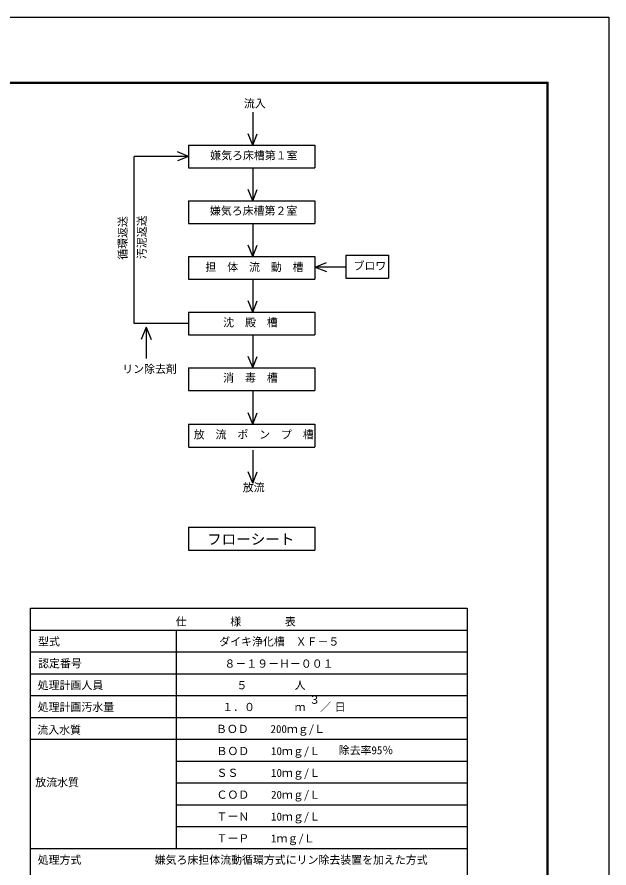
# Model space of a CAD drawing. Units: millimetres, scale not verified. Extents: x -23334 to 8910, y -6308 to 6308.
# Drawn here: x 4029 to 8910, y -710 to 6308 of the extents above; entities that cross this region are included whole.
import ezdxf
from ezdxf.enums import TextEntityAlignment as Align

# ---------------------------------------------------------------- set-up
doc = ezdxf.new("R2010")
doc.units = ezdxf.units.MM
doc.header["$LTSCALE"] = 30
for name, color, linetype, lineweight in [('0-A_3-6_SUNPO', 4, 'Continuous', 25), ('0-C_文字', 7, 'Continuous', 25), ('1-B_図面枠', 7, 'Continuous', 25), ('1-C_Axis_waku', 7, 'Continuous', 25)]:
    doc.layers.add(name, color=color, linetype=linetype, lineweight=lineweight)
doc.styles.add('ＭＳ ゴシック', font='')
doc.styles.get('ＭＳ ゴシック').set_extended_font_data('MS Gothic')

msp = doc.modelspace()

# ---------------------------------------------------------------- linework, layer by layer
at = {"layer": '0-A_3-6_SUNPO', "color": 3}
for p, q in [((4140.81, 1431.64), (7740.82, 1431.64)), ((4140.81, -2708.37), (4140.81, 1431.64)), ((7740.82, 1431.64), (7740.82, -2708.37)), ((4140.81, 1251.64), (7740.82, 1251.64)), ((5340.81, 1251.64), (5340.81, -548.36)), ((4140.81, 1071.64), (7740.82, 1071.64)), ((4140.81, 891.64), (7740.82, 891.64)), ((4140.81, 711.65), (7740.82, 711.65)), ((4140.81, 531.64), (7740.82, 531.64)), ((4140.81, 351.64), (7740.82, 351.64)), ((5340.81, 171.64), (7740.81, 171.64)), ((5340.81, -8.36), (7740.81, -8.36)), ((5340.81, -188.36), (7740.81, -188.36)), ((5340.81, -368.36), (7740.81, -368.36)), ((4140.81, -548.36), (7740.81, -548.36))]:
    msp.add_line(p, q, dxfattribs=at)
at = {"layer": '0-C_文字'}
for p, q in [((5972.85, 5521.56), (5972.85, 5251.56)), ((5972.85, 5251.56), (5935.75, 5343.17)), ((5972.85, 5251.56), (6009.94, 5343.17)), ((5442.56, 5157.46), (5350.94, 5194.55)), ((5442.56, 5251.56), (5442.56, 5063.36)), ((5442.56, 5251.56), (6484.96, 5251.56)), ((6484.96, 5251.56), (6484.96, 5063.71)), ((5442.56, 5157.46), (4995.71, 5157.46)), ((5442.56, 5157.46), (5350.94, 5120.37)), ((5442.56, 5062.56), (6484.96, 5062.56)), ((5972.85, 5062.56), (5972.85, 4792.56)), ((5972.85, 4792.56), (5935.76, 4884.18)), ((5972.85, 4792.56), (6009.94, 4884.18)), ((5442.56, 4792.56), (5442.56, 4603.57)), ((5442.56, 4603.57), (6484.96, 4603.57)), ((5972.85, 4603.57), (5972.85, 4333.57)), ((5972.85, 4333.57), (5935.76, 4425.19)), ((5972.85, 4333.57), (6009.94, 4425.19)), ((5442.56, 4333.57), (5442.56, 4145.38)), ((5442.56, 4333.57), (6484.96, 4333.57)), ((6484.96, 4333.57), (6484.96, 4145.73)), ((6488.09, 4245.7), (6579.7, 4282.79)), ((6738.99, 4343.08), (6738.99, 4154.89)), ((6488.09, 4245.7), (6579.7, 4208.61)), ((6738.99, 4245.7), (6488.09, 4245.7)), ((5442.56, 4144.58), (6484.96, 4144.58)), ((5972.85, 4144.58), (5972.85, 3874.58)), ((6738.99, 4154.09), (7092.01, 4154.09)), ((5972.85, 3874.58), (5935.75, 3966.19)), ((5972.85, 3874.58), (6009.94, 3966.19)), ((5442.56, 3874.58), (5442.56, 3686.39)), ((5442.56, 3874.58), (6484.96, 3874.58)), ((6484.96, 3874.58), (6484.96, 3686.74)), ((5092.9, 3749.95), (5051.69, 3648.16)), ((5092.9, 3749.95), (5092.9, 3491.55)), ((5092.9, 3749.95), (5134.12, 3648.16)), ((5442.56, 3685.59), (6484.96, 3685.59)), ((5972.85, 3686.39), (5972.85, 3416.39)), ((5972.85, 3416.39), (5935.75, 3508)), ((5972.85, 3416.39), (6009.94, 3508)), ((5442.56, 3415.59), (5442.56, 3227.4)), ((5442.56, 3415.59), (6484.96, 3415.59)), ((6484.96, 3415.59), (6484.96, 3227.75)), ((5442.56, 3226.6), (6484.96, 3226.6)), ((5972.85, 3220.64), (5972.85, 2950.64)), ((5972.85, 2950.64), (5935.75, 3042.25)), ((5972.85, 2950.64), (6009.94, 3042.25)), ((5442.56, 2949.84), (5442.56, 2761.65)), ((5442.56, 2949.84), (6484.96, 2949.84)), ((6484.96, 2949.84), (6484.96, 2761.99)), ((5442.56, 2760.84), (6484.96, 2760.84)), ((5972.85, 2734.4), (5972.85, 2464.4)), ((5972.85, 2464.4), (5935.75, 2556.01)), ((5972.85, 2464.4), (6009.94, 2556.01)), ((5442.56, 2099.95), (5442.56, 1911.76)), ((5442.56, 2099.95), (6484.96, 2099.95)), ((6484.96, 2099.95), (6484.96, 1912.11)), ((5442.56, 1910.96), (6484.96, 1910.96))]:
    msp.add_line(p, q, dxfattribs=at)
for points in [[(5442.56, 3780.48), (4995.71, 3780.48), (4995.71, 5157.46)], [(5442.56, 4792.56), (6484.96, 4792.56), (6484.96, 4603.57)], [(6738.99, 4343.08), (7092.01, 4343.08), (7092.01, 4154.09)]]:
    msp.add_lwpolyline(points, dxfattribs=at)
at = {"layer": '1-B_図面枠'}
msp.add_lwpolyline([(-8910, -6307.5), (-8910, 6307.5), (8910, 6307.5), (8910, -6307.5)], close=True, dxfattribs=at)
at = {"layer": '1-C_Axis_waku'}
for p, q in [((-7778.4, 5769.9), (8408.4, 5769.9)), ((-7777.8, 5769.3), (8407.8, 5769.3)), ((-7777.2, 5768.7), (8407.2, 5768.7)), ((-7776.6, 5768.1), (8406.6, 5768.1)), ((-7776, 5767.5), (8406, 5767.5)), ((-7775.4, 5766.9), (8405.4, 5766.9)), ((-7774.8, 5766.3), (8404.8, 5766.3)), ((-7774.2, 5765.7), (8404.2, 5765.7)), ((-7773.6, 5765.1), (8403.6, 5765.1)), ((-7773, 5764.5), (8403, 5764.5)), ((-7772.4, 5763.9), (8402.4, 5763.9)), ((-7771.8, 5763.3), (8401.8, 5763.3)), ((-7771.2, 5762.7), (8401.2, 5762.7)), ((-7770.6, 5762.1), (8400.6, 5762.1)), ((-7770, 5761.5), (8400, 5761.5)), ((8400, -5806.5), (8400, 5761.5)), ((8400.6, -5807.1), (8400.6, 5762.1)), ((8401.2, -5807.7), (8401.2, 5762.7)), ((8401.8, -5808.3), (8401.8, 5763.3)), ((8402.4, -5808.9), (8402.4, 5763.9)), ((8403, -5809.5), (8403, 5764.5)), ((8403.6, -5810.1), (8403.6, 5765.1)), ((8404.2, -5810.7), (8404.2, 5765.7)), ((8404.8, -5811.3), (8404.8, 5766.3)), ((8405.4, -5811.9), (8405.4, 5766.9)), ((8406, -5812.5), (8406, 5767.5)), ((8406.6, -5813.1), (8406.6, 5768.1)), ((8407.2, -5813.7), (8407.2, 5768.7)), ((8407.8, -5814.3), (8407.8, 5769.3)), ((8408.4, -5814.9), (8408.4, 5769.9))]:
    msp.add_line(p, q, dxfattribs=at)

# ---------------------------------------------------------------- texts
at = {"layer": '0-A_3-6_SUNPO', "style": 'ＭＳ ゴシック'}
for s, p in [('仕\u3000\u3000\u3000\u3000様\u3000\u3000\u3000\u3000表', (5337.21, 1269.04)), ('型式', (4202.62, 1104.04)), ('ダイキ浄化槽\u3000ＸＦ－５', (5696.61, 1104.04)), ('認定番号', (4202.61, 924.04)), ('８－１９－Ｈ－００１', (5739.22, 921.91)), ('処理計画人員\u3000', (4199.61, 744.04)), ('５', (5838.22, 744.04)), ('人', (6318.22, 744.04)), ('３', (6438.21, 624.05)), ('処理計画汚水量', (4199.61, 564.04)), ('１．０', (5721, 564.04)), ('ｍ', (6318.22, 564.04)), ('／', (6528.22, 564.04)), ('日', (6648.22, 564.04)), ('流入水質', (4196.33, 375.94)), ('ＢＯＤ\u3000\u3000200ｍｇ/Ｌ', (5669.43, 383.2)), ('ＢＯＤ\u3000\u300010ｍｇ/Ｌ', (5673.77, 201.05)), ('除去率95％', (6681.49, 207.99)), ('ＳＳ\u3000\u3000\u300010ｍｇ/Ｌ', (5673.77, 21.05)), ('放流水質', (4179.51, -56.47)), ('ＣＯＤ\u3000\u300020ｍｇ/Ｌ', (5673.77, -158.95)), ('ＴーＮ\u3000\u300010ｍｇ/Ｌ', (5673.77, -338.95)), ('ＴーＰ\u3000\u30001ｍｇ/Ｌ', (5673.77, -518.95)), ('処理方式\u3000\u3000\u3000', (4199.6, -695.97)), ('嫌気ろ床担体流動循環方式にリン除去装置を加えた方式', (5164.45, -695.97))]:
    msp.add_text(s, height=65.98, dxfattribs=at).set_placement(p, align=Align.BOTTOM_LEFT)
at = {"layer": '0-C_文字', "color": 4, "style": 'ＭＳ ゴシック'}
for s, height, p in [('流入', 65.98, (5899.34, 5541.27)), ('嫌気ろ床槽第１室', 65.98, (5621.95, 5113.13)), ('嫌気ろ床槽第２室', 65.98, (5619.46, 4656.48)), ('担\u3000体\u3000流\u3000動\u3000槽', 65.98, (5581.69, 4192.97)), ('ブロワ', 65.98, (6803.49, 4202.47)), ('沈\u3000殿\u3000槽', 65.98, (5728.75, 3735.76)), ('リン除去剤', 65.98, (4896.6, 3351.87)), ('消\u3000毒\u3000槽', 65.98, (5728.75, 3278.62)), ('放\u3000流\u3000ポ\u3000ン\u3000プ\u3000槽', 65.98, (5485.75, 2811.63)), ('フローシート ', 87.98, (5596.06, 1930.93))]:
    msp.add_text(s, height=height, dxfattribs=at).set_placement(p, align=Align.BOTTOM_LEFT)
for s, rotation, p in [('循環返送', 90, (4953.83, 4305.56)), ('汚泥返送', 90, (5110.84, 4311.38)), ('放流', 0.001, (5890.03, 2375.47))]:
    msp.add_text(s, height=65.98, rotation=rotation, dxfattribs=at).set_placement(p, align=Align.BOTTOM_LEFT)

doc.saveas('drawing.dxf')
